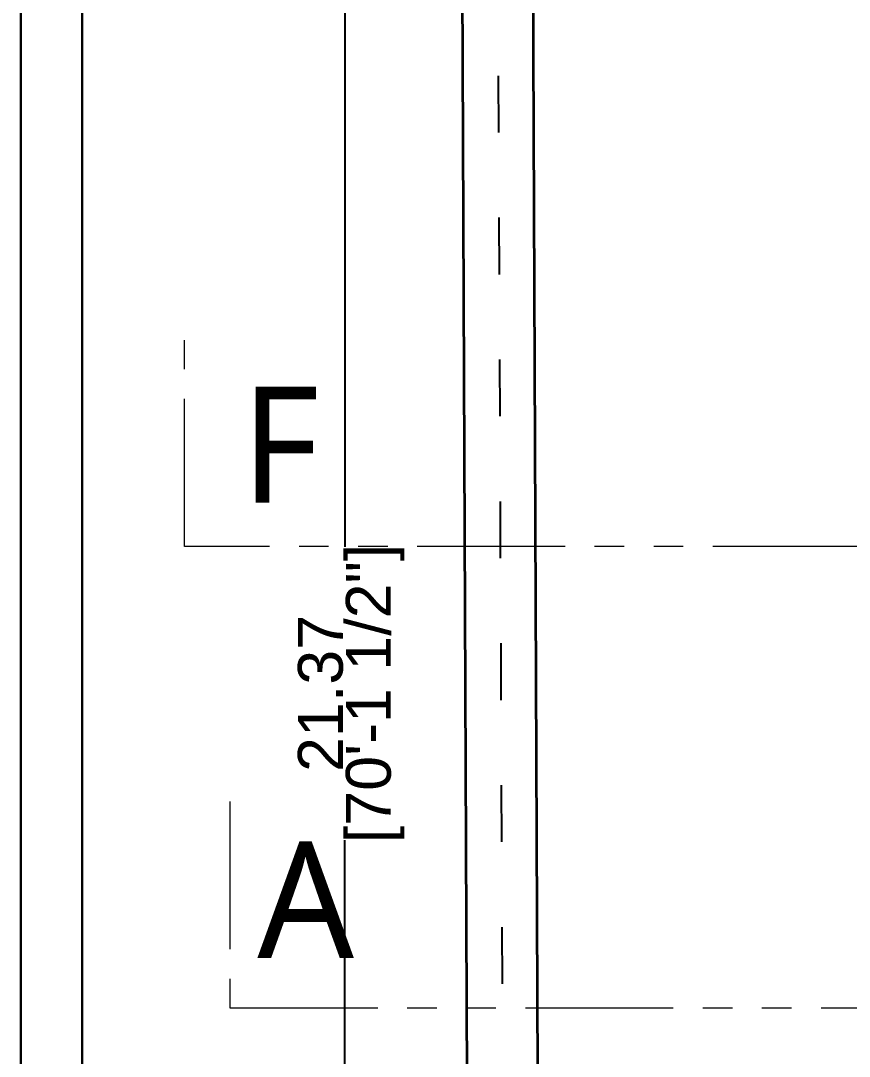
# Model space of a CAD drawing. Extents: x 2450 to 2649, y -7 to 131.
# Drawn here: x 2450.066 to 2453.57, y 34.671 to 39.05 of the extents above; entities that cross this region are included whole.
import ezdxf

# ---------------------------------------------------------------- set-up
doc = ezdxf.new("R2010")
doc.units = 0
doc.header["$MEASUREMENT"] = 0
doc.header["$PDMODE"] = 34
doc.linetypes.add('ACAD_ISO03W100', pattern=[30, 12, -18])
doc.linetypes.add('PHANTOM2', pattern=[1.25, 0.625, -0.125, 0.125, -0.125, 0.125, -0.125])
doc.layers.add('BAS LINE', color=130, linetype='Continuous')
doc.layers.add('DIM_1', color=7, linetype='Continuous', lineweight=13, true_color=0x000000)
doc.layers.add('SHEET', color=7, linetype='Continuous', lineweight=30, true_color=0x121212)
doc.layers.add('PLOT', color=230, linetype='Continuous', lineweight=35)
doc.layers.add('SECTION LINE', color=3, linetype='PHANTOM2', lineweight=5)
doc.styles.add('AR', font='arial.ttf')
doc.styles.add('COMPLEX', font='complex.shx')
doc.dimstyles.new('2310', dxfattribs={"dimtxt": 0.19, "dimasz": 0.08, "dimexe": 0.18, "dimexo": 0.0625, "dimgap": 0.005, "dimtad": 0, "dimzin": 0, "dimdsep": 46, "dimtxsty": 'AR', "dimblk": 'ARCHTICK', "dimcen": 0.09, "dimse1": 1, "dimse2": 1, "dimaunit": 1, "dimadec": 4, "dimazin": 0, "dimtfac": 1, "dimtofl": 0, "dimtmove": 0, "dimatfit": 3, "dimfxl": 0.18, "dimtolj": 1, "dimtzin": 0, "dimarcsym": 0})

# ---------------------------------------------------------------- blocks, each defined once
blk = doc.blocks.new('_ArchTick')
at = {"color": 0, "linetype": 'ByBlock', "const_width": 0.15}
blk.add_lwpolyline([(-0.5, -0.5), (0.5, 0.5)], dxfattribs=at)
blk = doc.blocks.new('*D3020')
at = {"layer": 'DEFPOINTS', "color": 0, "transparency": 16777216}
for p in [(2451.4367, 46.0174), (2452.0549, 46.0174), (2452.1457, 24.648)]:
    blk.add_point(p, dxfattribs=at)
at = {"layer": 'DIM_1', "color": 0, "lineweight": -2, "transparency": 16777216}
for p, q in [((2451.4367, 46.0174), (2451.4367, 36.826)), ((2451.4367, 24.648), (2451.4367, 35.5849))]:
    blk.add_line(p, q, dxfattribs=at)
at = {"layer": 'DIM_1', "color": 0, "lineweight": -2, "transparency": 16777216, "xscale": 0.08, "yscale": 0.08, "zscale": 0.08}
for p, rotation in [((2451.4367, 46.0174), 90), ((2451.4367, 24.648), 270)]:
    blk.add_blockref('_ArchTick', p, dxfattribs=dict(at, rotation=rotation))
at = {"layer": 'DIM_1', "color": 0, "transparency": 16777216, "char_height": 0.19, "attachment_point": 5, "rotation": 90, "style": 'AR'}
for s, insert in [('\\A1;[70\'-1 1/2"]', (2451.5647, 36.2054)), ('\\A1;21.37', (2451.3346, 36.2054))]:
    blk.add_mtext(s, dxfattribs=dict(at, insert=insert))

msp = doc.modelspace()

# ---------------------------------------------------------------- linework, layer by layer
at = {"layer": 'BAS LINE', "color": 7, "linetype": 'ACAD_ISO03W100', "lineweight": 25, "ltscale": 0.02}
msp.add_lwpolyline([(2452.0549, 46.0174), (2452.1457, 24.6491), (2462.4469, 24.6686), (2464.1003, 24.6779), (2466.8858, 24.6823), (2467.5572, 24.677), (2476.0943, 24.5248), (2476.101, 45.0546)], close=True, dxfattribs=at)
at = {"layer": 'PLOT', "color": 67, "ltscale": 0.1, "true_color": 0x727430, "flags": 128}
for points in [[(2451.9957, 24.6488), (2451.9044, 46.1485), (2467.4201, 45.5273)], [(2452.2957, 24.6473), (2452.2055, 45.8862), (2467.4201, 45.2771)]]:
    msp.add_lwpolyline(points, dxfattribs=at)
at = {"layer": 'SECTION LINE'}
for points in [[(2477.3681, 38.0097), (2477.3681, 36.8265), (2450.7589, 36.8265), (2450.7589, 37.6988)], [(2450.9507, 35.7485), (2450.9507, 34.8756), (2477.4606, 34.8756), (2477.4606, 35.7566)]]:
    msp.add_lwpolyline(points, dxfattribs=at)
at = {"layer": 'SHEET', "ltscale": 5}
for points in [[(2450.066, 48.359), (2450.066, 22.3261), (2486.8802, 22.3261), (2486.8802, 48.359)], [(2450.3261, 48.0988), (2450.3261, 22.5862), (2486.62, 22.5862), (2486.62, 48.0988)]]:
    msp.add_lwpolyline(points, close=True, dxfattribs=at)

# ---------------------------------------------------------------- texts
at = {"layer": 'SECTION LINE', "color": 5, "char_height": 0.4914, "width": 0.737178, "attachment_point": 3, "rotation": 0.0594, "style": 'COMPLEX'}
for s, insert in [('{\\fSegoe UI Light|b0|i0|c0|p34;F}', (2451.3293, 37.5031)), ('{\\fSegoe UI Light|b0|i0|c0|p34;A}', (2451.4751, 35.578))]:
    msp.add_mtext(s, dxfattribs=dict(at, insert=insert))

# ---------------------------------------------------------------- dimensions: what is measured, and where the dimension line sits
at = {"layer": 'DIM_1'}
dim = msp.add_linear_dim(base=(2451.4367, 46.0174), p1=(2452.1457, 24.648), p2=(2452.0549, 46.0174), angle=90, dimstyle='2310', override={"dimpost": '\\X'}, dxfattribs=at)
dim.commit()
dim.dimension.update_dxf_attribs({"geometry": '*D3020', "text_midpoint": (2451.4367, 36.2054), "dimtype": 160})

doc.saveas('drawing.dxf')
